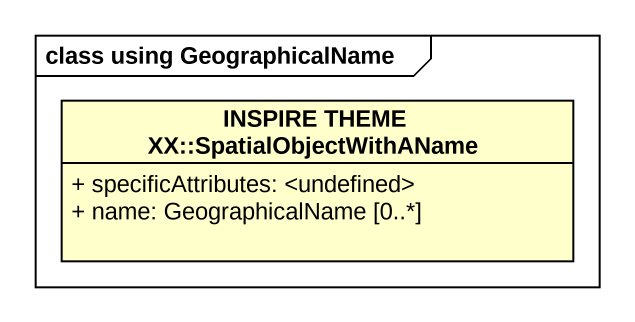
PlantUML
@startuml
mainframe class using GeographicalName
hide circle
hide empty members
skinparam classAttributeIconSize 0
class "INSPIRE THEME XX::SpatialObjectWithAName" as INSPIRE_THEME_XX {
  + specificAttributes: <undefined>
  + name: GeographicalName [0..*]
}
@enduml
